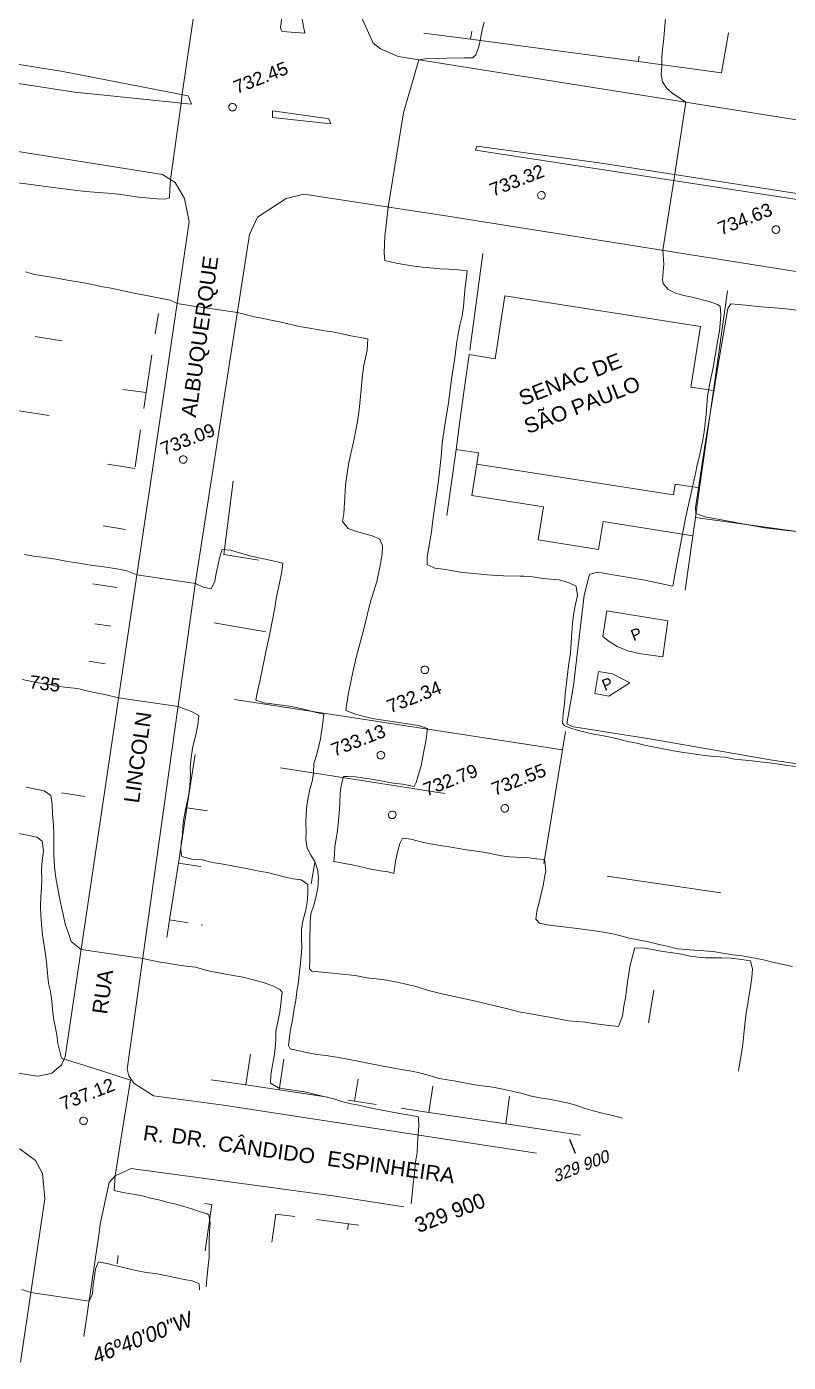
# Model space of a CAD drawing. Header units: millimetres. Extents: x 348 to 2201, y 118 to 1049.
# Drawn here: x 1044 to 1144.4, y 309.8 to 485.9 of the extents above; entities that cross this region are included whole.
import ezdxf
from ezdxf.enums import TextEntityAlignment as Align

# ---------------------------------------------------------------- set-up
doc = ezdxf.new("R2010")
doc.units = ezdxf.units.MM
for name, color, linetype, lineweight in [('100_SIST_VIARIO_MEIO_FIO', 1, 'Continuous', 18), ('108_SEP_FIS_CANT_CENT_ILHA', 7, 'Continuous', 18), ('160_P_SIMP_ASF_TOP', 7, 'Continuous', 18), ('206_MURO_E_MURO_ARRIMO', 7, 'Continuous', 18), ('216_EDIF_NOTAVEL', 2, 'Continuous', 18), ('218_EDIF_NOTAVEL_TOP', 7, 'Continuous', 18), ('220_PISCINA_TOP', 4, 'Continuous', 18), ('600_CURVA_MESTRA', 14, 'Continuous', 18), ('602_CURVA_MESTRA_TOP', 24, 'Continuous', 18), ('604_CURVA_INTERM', 7, 'Continuous', 18), ('606_PTO_COTADO', 9, 'Continuous', 18), ('608_PTO_COTADO_INTERVIA', 9, 'Continuous', 18), ('624_SEGM_CURVA_MESTRA', 14, 'Continuous', 18), ('626_SEGM_CURVA_INTERM', 7, 'Continuous', 18), ('902_MALHA_TEXTO_COORD_UTM', 7, 'Continuous', 13), ('904_COORD_GEOGRAF', 7, 'Continuous', 13)]:
    doc.layers.add(name, color=color, linetype=linetype, lineweight=lineweight)
doc.layers.add('910_COORD_UTM_COR_ALEGRE', color=7, linetype='Continuous')
doc.styles.add('Style-Arial', font='arial.ttf')

# ---------------------------------------------------------------- blocks, each defined once
blk = doc.blocks.new('SP09')
at = {"color": 0, "linetype": 'Continuous'}
blk.add_lwpolyline([(-0.03, -0.51), (-0.14, -0.49), (-0.24, -0.46), (-0.31, -0.42), (-0.35, -0.39), (-0.42, -0.31), (-0.47, -0.24), (-0.51, -0.15), (-0.52, -0.09), (-0.52, 0.03), (-0.51, 0.11), (-0.48, 0.2), (-0.44, 0.27), (-0.4, 0.33), (-0.32, 0.39), (-0.23, 0.44), (-0.15, 0.48), (-0.1, 0.48), (-0.03, 0.48), (0.08, 0.48), (0.19, 0.44), (0.27, 0.4), (0.35, 0.32), (0.41, 0.23), (0.46, 0.11), (0.48, 0.03), (0.48, -0.03), (0.47, -0.08), (0.44, -0.21), (0.38, -0.3), (0.31, -0.38), (0.23, -0.44), (0.1, -0.49), (0.02, -0.51)], close=True, dxfattribs=at)
blk = doc.blocks.new('SP10')
at = {"color": 0, "linetype": 'Continuous'}
blk.add_lwpolyline([(-0.03, -0.51), (-0.14, -0.49), (-0.24, -0.46), (-0.31, -0.42), (-0.35, -0.39), (-0.42, -0.31), (-0.47, -0.24), (-0.51, -0.15), (-0.52, -0.09), (-0.52, 0.03), (-0.51, 0.11), (-0.48, 0.2), (-0.44, 0.27), (-0.4, 0.33), (-0.32, 0.39), (-0.23, 0.44), (-0.15, 0.48), (-0.1, 0.48), (-0.03, 0.48), (0.08, 0.48), (0.19, 0.44), (0.27, 0.4), (0.35, 0.32), (0.41, 0.23), (0.46, 0.11), (0.48, 0.03), (0.48, -0.03), (0.47, -0.08), (0.44, -0.21), (0.38, -0.3), (0.31, -0.38), (0.23, -0.44), (0.1, -0.49), (0.02, -0.51)], close=True, dxfattribs=at)

msp = doc.modelspace()

# ---------------------------------------------------------------- linework, layer by layer
at = {"layer": '100_SIST_VIARIO_MEIO_FIO'}
for points in [[(1160.18, 471.26), (1092.99, 481.94), (1090.66, 482.93), (1089.66, 483.71), (1087.87, 487.7), (1086.55, 493.89), (1086.37, 495.47), (1087.07, 498.44), (1089.49, 502.32), (1090.14, 503.66), (1101.88, 579.63), (1106.3, 609.06), (1108.03, 613.6), (1111.36, 618.67), (1114.37, 621.55), (1118.24, 623.76), (1121.27, 624.59), (1124.56, 624.23), (1175.53, 608.11)], [(992.65, 476.95), (973.57, 479.35), (971.87, 478.34), (970.67, 476.24), (959.04, 395.35), (954.73, 364.11), (956.17, 361.79), (958.08, 361.11), (1045.14, 347.55)], [(1062.22, 438.38), (1065.43, 460.13), (1064.79, 463.21), (1063.59, 465.31), (1061.89, 466.39), (1005.87, 475.28), (992.65, 476.95)], [(1111.21, 337.35), (1069.96, 343.68), (1060.72, 344.9), (1058.15, 346.55), (1057.46, 347.52), (1057.26, 348.42), (1066.31, 412.92), (1073.4, 458.47), (1074.44, 460.77), (1078.23, 463.22), (1080.53, 463.78), (1099.51, 460.88)], [(1099.51, 460.88), (1180.84, 447.97), (1180.75, 446.99), (1176.17, 446.28), (1172.44, 444.08), (1171.42, 444.13), (1165.76, 409.35), (1158.16, 356.39)], [(1045.14, 347.55), (1045.57, 347.49), (1047.32, 347.9), (1048.61, 348.97), (1049.07, 350.04), (1062.22, 438.38)], [(950.86, 339.26), (952.57, 349.19), (953.84, 350.72), (955.75, 351.41), (998.09, 344.96), (1043.14, 337.87), (1045.16, 336.37), (1046.09, 334.64), (1046.4, 331.33), (1043.2, 309.76)], [(1053.54, 326.85), (1053.7, 327.99), (1054.88, 333.47), (1055.66, 334.34), (1057.78, 335.3), (1084.69, 331.66), (1093.72, 330.25)], [(1051.54, 313.14), (1053.54, 326.85)]]:
    msp.add_lwpolyline(points, dxfattribs=at)
at = {"layer": '108_SEP_FIS_CANT_CENT_ILHA'}
for points in [[(1077.48, 485.85), (1078.25, 491.02), (1079.2, 491.34), (1079.5, 491.14), (1080.67, 485.02), (1077.69, 485.21), (1077.52, 485.53)], [(1083.62, 473.78), (1076.41, 474.78), (1076.39, 473.91), (1084.08, 473.06), (1083.83, 473.7)]]:
    msp.add_lwpolyline(points, close=True, dxfattribs=at)
for points in [[(1018.06, 484.84), (1048.56, 480), (1065.28, 476.73), (1065.75, 475.64), (1050.36, 477.25), (988.7, 486.67)], [(1346.8, 432.91), (1190.02, 456.95), (1119.46, 467.91), (1103.36, 470.13), (1103.19, 469.58), (1345.54, 432.4)]]:
    msp.add_lwpolyline(points, dxfattribs=at)
at = {"layer": '206_MURO_E_MURO_ARRIMO'}
for p, q in [((1096.37, 485.02), (1102.53, 484.2)), ((1102.53, 484.2), (1124.61, 481.26)), ((1124.61, 481.26), (1135.6, 479.79)), ((1060.96, 445.36), (1061.38, 448.03)), ((1059.74, 437.63), (1060.52, 442.59)), ((1059.43, 435.52), (1059.74, 437.63)), ((1058.31, 427.83), (1059.02, 432.72)), ((1071.22, 425.94), (1070, 416.27)), ((1065.12, 382.88), (1066.2, 389.91)), ((1064, 375.58), (1065.12, 382.88)), ((1062.85, 368.08), (1064, 375.58)), ((1062.5, 365.76), (1062.85, 368.08)), ((1072.89, 346.33), (1068.32, 347.02)), ((1077.27, 345.67), (1072.89, 346.33)), ((1083.7, 344.71), (1077.27, 345.67)), ((1087.23, 344.18), (1086.34, 344.31)), ((1090.06, 343.76), (1087.23, 344.18)), ((1097.02, 342.71), (1093.39, 343.25)), ((1107.15, 341.19), (1097.02, 342.71)), ((1117.03, 339.71), (1107.15, 341.19)), ((1068.42, 330.55), (1067.49, 330.69)), ((1079.36, 328.98), (1076.86, 329.31)), ((1086.44, 328.03), (1082.27, 328.59)), ((1087.78, 327.84), (1086.44, 328.03)), ((1056.07, 323.84), (1055.93, 322.72))]:
    msp.add_line(p, q, dxfattribs=at)
for points in [[(1102.7, 485.29), (1102.53, 484.2)], [(1136.51, 485.07), (1135.6, 479.79)], [(1124.61, 481.26), (1124.73, 481.98)], [(1102.41, 443.21), (1104.16, 455.94)], [(1134.54, 437.88), (1136.41, 451.02)], [(1045.14, 445), (1048.66, 444.45)], [(1059.74, 437.63), (1056.69, 438.04)], [(1040.97, 435.54), (1046.98, 434.6)], [(1099.41, 421.41), (1100.61, 430.12)], [(1058.27, 427.6), (1054.64, 428.17)], [(1132.17, 421.13), (1152.28, 418.38)], [(1057.04, 419.57), (1054.09, 420.03)], [(1130.81, 411.56), (1131.83, 418.75)], [(1070, 416.27), (1074.63, 415.54)], [(1052.69, 412.42), (1055.87, 411.92)], [(1052.97, 407.15), (1055.09, 406.82)], [(1068.73, 407.27), (1075.51, 406.08)], [(1054.34, 401.87), (1052.19, 402.2)], [(1114.65, 390.52), (1071.4, 397.15)], [(1115.04, 392.91), (1114.65, 390.52)], [(1112.19, 375.51), (1114.65, 390.52)], [(1099.12, 384.75), (1077.47, 388.14)], [(1051.66, 384.35), (1048.58, 384.83)], [(1067.82, 382.46), (1065.12, 382.88)], [(1064, 375.58), (1066.97, 375.11)], [(1081.52, 372.83), (1081.97, 375.65)], [(1135.51, 371.68), (1120.51, 373.85)], [(1062.85, 368.08), (1065.3, 367.7)], [(1067.24, 367.4), (1067.02, 367.43)], [(1126.68, 358.84), (1126, 354.51)], [(1073.53, 350.4), (1072.89, 346.33)], [(1077.9, 349.72), (1077.27, 345.67)], [(1087.69, 347.1), (1087.23, 344.18)], [(1097.56, 346.17), (1097.02, 342.71)], [(1107.67, 344.86), (1107.15, 341.19)], [(1068.42, 330.55), (1067.54, 324.47)], [(1076.86, 329.31), (1076.32, 325.6)], [(1086.31, 327.25), (1086.44, 328.03)]]:
    msp.add_lwpolyline(points, dxfattribs=at)
at = {"layer": '216_EDIF_NOTAVEL'}
for points in [[(1103.35, 428.19), (1129.28, 424.13), (1129.5, 425.55), (1132.72, 425.04), (1134.54, 437.88), (1131.58, 438.34), (1132.84, 446.34), (1107.05, 450.38), (1105.75, 442.09), (1102.33, 442.62), (1101.3, 435.15), (1100.61, 430.12), (1103.58, 429.66)], [(1131.83, 418.75), (1119.99, 420.61), (1119.41, 416.94), (1111.44, 418.19), (1112.13, 422.57), (1102.68, 424.05), (1103.35, 428.19), (1129.28, 424.13), (1129.5, 425.55), (1132.72, 425.04), (1132.17, 421.13)]]:
    msp.add_lwpolyline(points, close=True, dxfattribs=at)
at = {"layer": '220_PISCINA_TOP'}
for points in [[(1119.98, 405.46), (1120.5, 408.85), (1128.52, 407.51), (1127.85, 402.76), (1124.72, 403.22), (1123.25, 403.59), (1121.83, 404.16), (1120.81, 404.81)], [(1119.39, 400.86), (1118.91, 397.93), (1120.76, 397.59), (1123.5, 399.36), (1121.24, 400.55)]]:
    msp.add_lwpolyline(points, close=True, dxfattribs=at)
at = {"layer": '600_CURVA_MESTRA', "elevation": 735}
for points in [[(1148.87, 448.08), (1143.73, 448.71), (1140.83, 448.94), (1138.76, 449.13), (1136.82, 449.34), (1136.43, 448.71), (1135.42, 442.86), (1133.45, 430.86), (1132.16, 422.41), (1132.23, 421.68), (1133.45, 421.25), (1141.26, 419.79), (1153.01, 418.43)], [(1122.57, 341.96), (1121.04, 342.35), (1119.87, 342.62), (1118.85, 342.88), (1117.64, 343.23), (1116.55, 343.63), (1115.24, 343.97), (1112.89, 344.47), (1111.86, 344.6), (1110.57, 344.87), (1109.13, 345.25), (1106.36, 345.84), (1105.15, 346.06), (1104.03, 346.19), (1102.8, 346.4), (1100.6, 346.83), (1099.47, 347), (1098.4, 347.2), (1096.31, 347.81), (1094.98, 348.08), (1092.9, 348.44), (1091.72, 348.66), (1089.41, 349.13), (1086.34, 349.73), (1084.86, 350), (1083.5, 350.2), (1082.28, 350.35), (1081.05, 350.55), (1078.76, 351.08), (1078.51, 351.54), (1078.64, 352.62), (1078.8, 353.67), (1079.03, 354.89), (1079.21, 356.16), (1079.47, 357.48), (1079.62, 358.64), (1079.8, 359.63), (1080.18, 363.27), (1080.28, 364.43), (1080.24, 365.64), (1080.23, 366.91), (1080.42, 367.93), (1080.74, 369.26), (1080.96, 370.38), (1081.07, 371.62), (1081.09, 372.77), (1080.2, 373.36), (1079.15, 373.51), (1077.94, 373.76), (1075.75, 374.32), (1074.63, 374.53), (1073.42, 374.78), (1069.9, 375.44), (1068.48, 375.66), (1067.16, 375.99), (1065.79, 376.11), (1064.46, 376.46), (1064.32, 377.21), (1064.36, 378.25), (1064.53, 379.28), (1064.6, 380.44), (1064.71, 381.46), (1064.92, 382.6), (1065.37, 384.69), (1065.52, 385.82), (1065.58, 387.18), (1065.57, 388.23), (1065.67, 389.52), (1065.85, 390.73), (1066.36, 392.7), (1066.56, 393.82), (1066.69, 395.05), (1065.84, 395.53), (1063.97, 396.24), (1056.12, 397.38), (1054.29, 397.83), (1053.15, 398.05), (1051.93, 398.31), (1050.69, 398.62), (1049.4, 398.75)]]:
    msp.add_lwpolyline(points, dxfattribs=at)
at = {"layer": '604_CURVA_INTERM'}
for points, elevation in [([(1042.53, 465.33), (1044.92, 465.03), (1048.5, 464.54), (1051.82, 464.14), (1052.88, 464.04), (1055.31, 463.85), (1056.42, 463.74), (1058.77, 463.38), (1060.23, 463.27), (1061.22, 463.17), (1062.28, 463.11), (1062.81, 463.32), (1062.86, 464.41), (1062.96, 465.71), (1064.38, 475.78), (1064.52, 477.01), (1065.93, 486.87)], 732), ([(1144.97, 361.96), (1142.33, 362.51), (1141.16, 362.83), (1138.36, 363.34), (1137.04, 363.5), (1134.51, 363.92), (1132.05, 364.09), (1130.9, 364.2), (1129.82, 364.29), (1128.46, 364.61), (1127.37, 364.84), (1125.97, 365.19), (1123.49, 365.7), (1122.33, 365.97), (1121.26, 366.26), (1119.78, 366.53), (1117.27, 366.87), (1115.86, 367.04), (1113.64, 367.29), (1112.62, 367.45), (1111.61, 367.65), (1111.11, 368.2), (1111.28, 369.24), (1111.55, 370.44), (1111.82, 371.51), (1112.08, 372.64), (1112.31, 373.91), (1112.46, 374.57), (1112.33, 375.83), (1112.2, 376.01), (1112.03, 376.07), (1110.84, 376.2), (1110.26, 376.26), (1107.66, 376.4), (1106.61, 376.55), (1104.21, 377.02), (1101.99, 377.35), (1099.71, 377.73), (1098.5, 377.88), (1097.2, 378.12), (1095.96, 378.39), (1094.63, 378.73), (1093.57, 378.86), (1093.21, 378.18), (1092.89, 377.03), (1092.64, 375.85), (1092.41, 374.23), (1091.65, 374.42), (1090.61, 374.57), (1089.38, 374.79), (1087.15, 375.3), (1084.5, 375.81), (1084.6, 376.72), (1084.65, 377.77), (1084.96, 379.85), (1085.19, 382.1), (1085.28, 383.49), (1085.33, 384.78), (1085.48, 385.8), (1085.77, 387.01), (1086.34, 387.02), (1087.36, 386.94), (1089.74, 386.62), (1092.31, 386.11), (1093.53, 385.97), (1095.1, 385.67), (1095.35, 386.21), (1095.68, 387.25), (1096, 388.42), (1096.24, 389.58), (1096.4, 390.57), (1096.63, 391.66), (1096.83, 393.31), (1096.72, 393.38), (1095.65, 393.72), (1094.53, 393.92), (1093.39, 394.06), (1089.82, 394.6), (1088.45, 394.93), (1087.2, 395.27), (1086.09, 395.71), (1086.2, 396.63), (1086.38, 397.78), (1086.84, 399.93), (1087.07, 401.14), (1087.48, 402.88), (1088.49, 406.6), (1089.1, 409.18), (1089.41, 410.32), (1089.78, 411.42), (1090.16, 412.73), (1090.65, 415.06), (1090.86, 416.34), (1090.91, 417.42), (1090.56, 418.31), (1089.53, 418.72), (1087.47, 419.32), (1086.39, 419.7), (1085.66, 420.6), (1085.8, 421.66), (1085.95, 423.77), (1086.02, 425.4), (1086.45, 428.16), (1086.68, 429.37), (1087.17, 431.53), (1087.41, 432.66), (1087.62, 433.8), (1087.8, 434.98), (1087.94, 436.19), (1088.13, 438.55), (1088.27, 439.91), (1088.43, 441.21), (1088.66, 442.21), (1088.9, 443.2), (1088.99, 444.7), (1086.74, 445.1), (1085.6, 445.37), (1084.52, 445.57), (1083.33, 445.76), (1081.27, 446.13), (1079.97, 446.35), (1077.33, 446.97), (1076.24, 447.18), (1075.2, 447.41), (1074.02, 447.6), (1071.8, 448.16), (1069.07, 448.57)], 733), ([(1137.86, 348.16), (1137.88, 348.48), (1138.33, 351.08), (1138.47, 352.09), (1138.67, 354.36), (1138.82, 355.47), (1139.42, 359.28), (1139.59, 360.49), (1139.67, 361.6), (1139.43, 362.71), (1138.28, 362.88), (1136.83, 363.03), (1135.66, 363.08), (1133.52, 363.11), (1132.49, 363.18), (1131.5, 363.33), (1130.05, 363.62), (1128.88, 363.81), (1127.85, 363.94), (1125.53, 364.35), (1124.18, 364.39), (1124.12, 364.27), (1123.58, 362.1), (1123.19, 359.92), (1123.09, 358.82), (1122.95, 357.75), (1122.74, 356.71), (1122.57, 355.45), (1122.03, 354.02), (1120.81, 354.15), (1118.68, 354.43), (1117.63, 354.59), (1115.43, 354.78), (1113.2, 355.21), (1112.14, 355.41), (1109.93, 355.78), (1108.88, 355.96), (1107.74, 356.28), (1106.68, 356.55), (1102.98, 357.42), (1100.53, 357.96), (1098.73, 358.32), (1096.96, 358.79), (1095.34, 359.3), (1092.84, 359.86), (1091.47, 360.13), (1090.07, 360.33), (1088.83, 360.46), (1087.33, 360.75), (1083.88, 361.11), (1081.6, 361.32), (1081.28, 361.64), (1081.32, 362.73), (1081.34, 363.99), (1081.32, 365.27), (1081.36, 367.72), (1081.48, 368.87), (1081.84, 370.03), (1082.11, 371.03), (1082.39, 372.3), (1082.46, 373.62), (1082.36, 374.72), (1081.97, 375.77), (1081.46, 376.64), (1080.98, 377.54), (1080.82, 378.67), (1080.83, 379.75), (1080.79, 380.88), (1080.83, 382.11), (1080.92, 383.14), (1081.11, 384.24), (1081.34, 385.35), (1081.63, 386.32), (1081.83, 387.42), (1081.86, 388.7), (1082.2, 389.81), (1082.52, 390.98), (1082.74, 391.96), (1083.03, 394.07), (1083.18, 395.21), (1082.17, 395.42), (1081.2, 395.71), (1079.99, 396.01), (1078.87, 396.23), (1077.69, 396.42), (1075.25, 396.7), (1074.2, 397.08), (1074.34, 397.79), (1074.83, 399.96), (1075.53, 403.43), (1076.06, 405.85), (1076.71, 409.22), (1076.9, 410.46), (1077.2, 411.94), (1077.43, 412.93), (1077.62, 414.01), (1077.78, 415.14), (1076.65, 415.39), (1075.67, 415.63), (1074.4, 415.86), (1073.11, 416.18), (1070.88, 416.82), (1069.79, 416.93), (1069.48, 415.98), (1068.98, 413.76), (1068.82, 412.74), (1068.32, 411.76), (1067.26, 411.97), (1066.25, 412.46), (1058.53, 413.58), (1057.19, 414.1), (1056.17, 414.32), (1053.92, 414.67), (1052.69, 414.84), (1050.64, 415.16), (1049.38, 415.34), (1047.83, 415.65), (1046, 415.92), (1044.93, 416.06), (1043.73, 416.28)], 734), ([(1094.69, 330.65), (1094.97, 333.26)], 736), ([(1055.26, 322.62), (1054.81, 322.73), (1053.47, 322.99), (1053.09, 322.08), (1052.93, 321.06), (1052.79, 319.95), (1052.68, 318.8), (1052.23, 317.84), (1044.57, 318.97), (1043.36, 319.35)], 738)]:
    msp.add_lwpolyline(points, dxfattribs=dict(at, elevation=elevation))
at = {"layer": '604_CURVA_INTERM', "flags": 128}
for points, elevation in [([(1104.3, 486.48), (1104.05, 485.47), (1103.84, 484.28), (1103.6, 483.2), (1103.23, 482.16), (1102.78, 481.78), (1101.67, 481.74), (1099.33, 481.73), (1098.12, 481.67), (1097.03, 481.72), (1095.72, 481.51), (1093.68, 474.49), (1091.66, 462.08), (1091.49, 460.48), (1091.35, 459.35), (1091.24, 458.23), (1091.13, 456.04), (1091.22, 455.03), (1092.71, 454.69), (1094, 454.47), (1095.09, 454.31), (1096.17, 454.17), (1098.5, 453.94), (1099.66, 453.88), (1100.87, 453.79), (1102.09, 453.67), (1101.96, 452.49), (1101.78, 451.15), (1101.6, 448.92), (1101.42, 447.73), (1101.11, 446.49), (1100.88, 445.38), (1100.72, 444.29), (1100.42, 441.9), (1100.06, 439.69), (1099.55, 435.98), (1099.12, 433.36), (1098.79, 430.93), (1098.68, 429.61), (1098.44, 427.18), (1098.27, 425.67), (1098.08, 424.44), (1097.75, 422.34), (1097.5, 420.43), (1097.36, 419.26), (1096.81, 415.97), (1096.81, 414.94), (1097.82, 414.49), (1098.93, 414.34), (1100, 414.17), (1101.13, 413.93), (1104.69, 413.59), (1106.87, 413.47), (1109.06, 413.42), (1109.56, 413.43), (1110.74, 413.33), (1111.78, 413.14), (1113.07, 413), (1114.21, 412.91), (1115.37, 412.6), (1116.4, 412.13), (1116.45, 412.05), (1116.61, 410.88), (1116.36, 409.72), (1116.09, 408.33), (1115.95, 407.18), (1115.79, 404.71), (1115.71, 403.24), (1115.45, 401.6), (1115.3, 400.45), (1115, 397.86), (1114.9, 396.6), (1114.72, 395.27), (1114.66, 394.02), (1114.89, 393.66), (1115.73, 393.35), (1116.56, 393.09), (1117.62, 392.84), (1118.74, 392.59), (1119.84, 392.4), (1120.92, 392.2), (1122.06, 391.9), (1123.26, 391.63), (1124.46, 391.38), (1125.44, 391.14), (1129.02, 390.44), (1130.32, 390.22), (1133.1, 389.82), (1134.56, 389.65), (1136.07, 389.53), (1137.32, 389.29), (1139.64, 389.06), (1140.71, 388.92), (1141.91, 388.8), (1143.17, 388.62), (1144.23, 388.44), (1148.7, 387.92)], 733), ([(1128.22, 487.05), (1128.01, 484.34), (1127.87, 483.2), (1127.75, 481.92), (1127.74, 480.59), (1127.63, 479.59), (1127.84, 478.6), (1128.4, 477.71), (1129.23, 477.01), (1130.9, 475.92), (1129.32, 465.57), (1127.88, 456.38), (1127.99, 454.56), (1127.93, 453.52), (1127.83, 452.48), (1127.9, 452.02), (1128.58, 451.21), (1129.56, 450.75), (1130.64, 450.42), (1131.73, 450.2), (1133.99, 449.63), (1135.09, 449.24), (1135.43, 449.03), (1135.53, 447.81), (1135.44, 446.74), (1135.32, 445.73), (1135.08, 444.37), (1134.53, 441.15), (1134.01, 438.62), (1133.78, 437.15), (1133.59, 434.71), (1133.3, 432.44), (1133.13, 431.37), (1132.7, 429.3), (1132.41, 428.11), (1132.19, 426.96), (1130.88, 421.05), (1129.58, 414.33), (1129.21, 412.08), (1125.5, 412.88), (1119.25, 413.96), (1118.22, 413.65), (1117.49, 410.9), (1116.08, 399.01), (1115.23, 393.93), (1115.72, 393.69), (1116.11, 393.56), (1126.4, 391.94), (1142, 389.2), (1153.08, 387.56)], 734), ([(1065.75, 449.08), (1063.84, 449.37), (1062.94, 449.8), (1059.59, 450.45), (1058.33, 450.67), (1055.14, 451.37), (1054.05, 451.58), (1051.78, 452.06), (1049.4, 452.45), (1048.21, 452.68), (1047.03, 452.88), (1045.89, 453.04), (1044.86, 453.25), (1043.9, 453.54)], 733), ([(1095.39, 336.88), (1095.48, 337.43), (1095.52, 338.67), (1095.69, 340.95), (1095.67, 342.13), (1094.52, 342.33), (1093.43, 342.51), (1090.13, 343.15), (1088.87, 343.41), (1087.81, 343.64), (1086.79, 343.85), (1085.52, 344.13), (1084.48, 344.48), (1081.92, 345.11), (1080.65, 345.4), (1078.22, 345.79), (1077.22, 345.93), (1076.13, 346.57), (1076.2, 347.62), (1076.37, 348.73), (1076.62, 350.11), (1076.76, 351.12), (1076.87, 352.32), (1076.85, 353.38), (1077.39, 355.91), (1077.67, 358.54), (1077.36, 358.9), (1076.44, 359.4), (1075.17, 359.85), (1072.56, 360.53), (1070.22, 360.94), (1067.75, 361.44), (1066.28, 361.85), (1065.04, 361.99), (1063.8, 362.18), (1062.56, 362.39), (1061.34, 362.56), (1059.31, 362.99), (1051.17, 364.17), (1049.87, 365.25), (1049.53, 366.32), (1049.14, 367.4), (1048.63, 369.58), (1048.4, 370.58), (1047.86, 373.63), (1047.67, 375.11), (1047.57, 376.65), (1047.59, 378.15), (1047.58, 379.39), (1047.52, 380.63), (1047.41, 382.05), (1047.37, 383.33), (1047.17, 384.49), (1046.3, 385.12), (1043.87, 385.59)], 736), ([(1067.68, 319.69), (1067.71, 320.27), (1067.95, 322.51), (1068.07, 323.51), (1068.04, 324.62), (1068.04, 325.85), (1068.09, 327.04), (1068.21, 328.16), (1068.02, 329.18), (1067.81, 329.32), (1066.76, 329.65), (1065.76, 329.99), (1063.66, 330.62), (1062.48, 330.89), (1061.42, 331.16), (1060.33, 331.41), (1059.26, 331.69), (1058.03, 331.92), (1056.89, 332.09), (1055.54, 332.42), (1055.66, 334.35), (1056.8, 341.59), (1057.67, 346.96), (1052.7, 348.59), (1048.93, 349.71), (1048.6, 349.88), (1048.11, 351.79), (1047.96, 352.92), (1047.55, 355.13), (1047.39, 356.34), (1047.34, 357.43), (1047.15, 358.65), (1046.89, 359.72), (1046.73, 361.08), (1046.6, 362.53), (1046.43, 363.85), (1046.09, 366.14), (1045.97, 367.58), (1045.85, 368.72), (1045.84, 369.76), (1045.89, 371.2), (1045.96, 372.21), (1045.99, 373.41), (1045.95, 374.68), (1046.06, 375.86), (1046.21, 377.19), (1046.05, 378.47), (1045.36, 378.98), (1044.13, 379.25), (1042.93, 379.47)], 737), ([(1066.8, 319.33), (1066.74, 320.11), (1065.85, 320.48), (1064.76, 320.66), (1062.3, 321.21), (1060.99, 321.45), (1059.76, 321.62), (1058.4, 321.86), (1056.02, 322.42), (1055.26, 322.62)], 738)]:
    msp.add_lwpolyline(points, dxfattribs=dict(at, elevation=elevation))
at = {"layer": '624_SEGM_CURVA_MESTRA', "elevation": 735}
msp.add_lwpolyline([(1049.4, 398.75), (1047.92, 398.9), (1046.64, 399.23), (1045.51, 399.37), (1044.07, 399.67), (1043.41, 399.78)], dxfattribs=at)
at = {"layer": '626_SEGM_CURVA_INTERM'}
for points, elevation in [([(1069.07, 448.57), (1065.75, 449.08)], 733), ([(1094.97, 333.26), (1095.08, 334.2), (1095.16, 335.26), (1095.32, 336.44), (1095.39, 336.88)], 736)]:
    msp.add_lwpolyline(points, dxfattribs=dict(at, elevation=elevation))
at = {"layer": '910_COORD_UTM_COR_ALEGRE', "color": 253, "flags": 128}
msp.add_lwpolyline([(1116.35, 337.28), (1115.62, 339.14)], dxfattribs=at)

# ---------------------------------------------------------------- block references
at = {"layer": '606_PTO_COTADO', "rotation": 21.41522089134761}
for p in [(1111.88, 463.65, 733.32), (1142.8, 459.12, 734.63), (1064.66, 428.82, 733.09), (1096.51, 401.08, 732.34), (1090.72, 389.83, 733.12), (1092.22, 381.96, 732.79), (1107.05, 382.82, 732.55)]:
    msp.add_blockref('SP09', p, dxfattribs=at)
at = {"layer": '608_PTO_COTADO_INTERVIA', "rotation": 21.41522089134761}
for p in [(1071.16, 475.27, 732.45), (1051.52, 341.62, 737.12)]:
    msp.add_blockref('SP10', p, dxfattribs=at)

# ---------------------------------------------------------------- texts
at = {"layer": '160_P_SIMP_ASF_TOP', "style": 'Style-Arial'}
for s, rotation, p in [('ALBUQUERQUE', 82.0098, (1065.32, 434.4)), ('LINCOLN', 82.0098, (1057.8, 383.53)), ('RUA', 82.0098, (1053.61, 355.7)), ('R.', 351.4778, (1059.4, 340.07)), ('DR.', 352.0497, (1063.13, 339.7)), ('CÂNDIDO', 352.0497, (1069.25, 338.67)), ('ESPINHEIRA', 352.0497, (1083.66, 336.68))]:
    msp.add_text(s, height=2, rotation=rotation, dxfattribs=at).set_placement(p, align=Align.MIDDLE_LEFT)
at = {"layer": '218_EDIF_NOTAVEL_TOP', "style": 'Style-Arial'}
for s, p in [('SENAC DE', (1109.37, 435.83)), ('SÃO PAULO', (1110.07, 432.13))]:
    msp.add_text(s, height=2, rotation=21.4152, dxfattribs=at).set_placement(p)
at = {"layer": '220_PISCINA_TOP'}
for p in [(1124.02, 404.82), (1120.21, 398.25)]:
    msp.add_text('P', height=1.5, rotation=21.4152, dxfattribs=at).set_placement(p)
at = {"layer": '602_CURVA_MESTRA_TOP', "style": 'Style-Arial'}
msp.add_text('735', height=1.75, rotation=352.9673, dxfattribs=at).set_placement((1046.4, 399.26), align=Align.MIDDLE_CENTER)
at = {"layer": '606_PTO_COTADO', "style": 'Style-Arial'}
for s, p in [('733.32', (1108.63, 465.61, 733.32)), ('734.63', (1138.69, 460.52, 734.63)), ('733.09', (1065.23, 431.46, 733.09)), ('732.34', (1095.08, 397.5, 732.34)), ('733.13', (1087.71, 391.77, 733.12)), ('732.79', (1099.87, 386.54, 732.79)), ('732.55', (1108.86, 386.6, 732.55))]:
    msp.add_text(s, height=1.75, rotation=21.4152, dxfattribs=at).set_placement(p, align=Align.MIDDLE_CENTER)
at = {"layer": '608_PTO_COTADO_INTERVIA', "style": 'Style-Arial'}
for s, p in [('732.45', (1074.86, 479.16, 732.45)), ('737.12', (1051.98, 345.12, 737.12))]:
    msp.add_text(s, height=1.75, rotation=21.4152, dxfattribs=at).set_placement(p, align=Align.MIDDLE_CENTER)
at = {"layer": '902_MALHA_TEXTO_COORD_UTM'}
msp.add_text('329 900', height=2, rotation=21.4152, dxfattribs=at).set_placement((1099.43, 330.41), align=Align.TOP_CENTER)
at = {"layer": '904_COORD_GEOGRAF', "linetype": 'Continuous', "lineweight": -3, "oblique": 10}
msp.add_text('46º40\'00"W', height=2, rotation=21.4152, dxfattribs=at).set_placement((1058.76, 313.91), align=Align.TOP_CENTER)
at = {"layer": '910_COORD_UTM_COR_ALEGRE', "color": 253, "oblique": 15}
msp.add_text('329 900', height=1.6, rotation=21.4152, dxfattribs=at).set_placement((1117.01, 335.6), align=Align.MIDDLE_CENTER)

doc.saveas('drawing.dxf')
